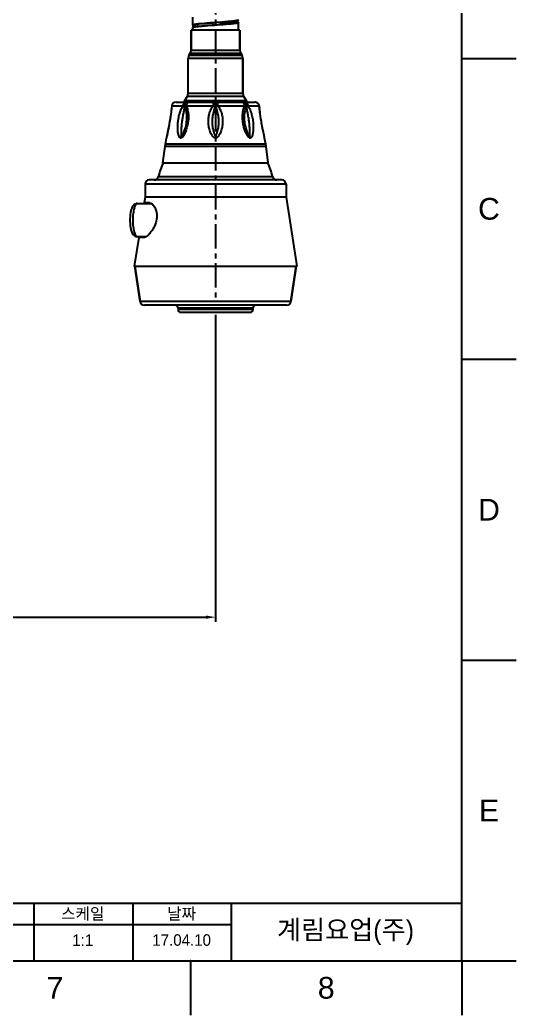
# Model space of a CAD drawing. Header units: millimetres. Extents: x 601 to 1195, y -13 to 407.
# Drawn here: x 1065.7 to 1195, y -13.3 to 246 of the extents above; entities that cross this region are included whole.
import ezdxf

# ---------------------------------------------------------------- set-up
doc = ezdxf.new("R2010")
doc.units = ezdxf.units.MM
doc.header["$LTSCALE"] = 0.1
doc.linetypes.add('CENTERX2', pattern=[101.6, 63.5, -12.7, 12.7, -12.7])
for name, color, linetype in [('02___PRT_ALL_AXES', 7, 'Continuous'), ('CENTER', 1, 'CENTERX2'), ('DIM', 3, 'Continuous'), ('FORM', 7, 'Continuous'), ('TEXT', 2, 'Continuous')]:
    doc.layers.add(name, color=color, linetype=linetype)
doc.styles.get("Standard").update_dxf_attribs({"font": 'arial.ttf'})
doc.dimstyles.new('ISO-25', dxfattribs={"dimtxt": 2.5, "dimasz": 2.5, "dimexe": 1.25, "dimexo": 0.625, "dimtad": 1, "dimlfac": 1.333333, "dimtxsty": 'Standard', "dimcen": 2.5, "dimadec": 0, "dimazin": 0, "dimtfac": 1, "dimtmove": 0, "dimatfit": 3, "dimfxl": 0, "dimarcsym": 0})

# ---------------------------------------------------------------- blocks, each defined once
blk = doc.blocks.new('*D32')
at = {"layer": 'Defpoints', "color": 0}
for p in [(1116.66, 169.79), (990.28, 163.71), (1116.66, 90.39)]:
    blk.add_point(p, dxfattribs=at)
at = {"layer": 'DIM', "color": 0, "lineweight": -2}
for p, q in [((1116.66, 169.16), (1116.66, 89.14)), ((990.28, 163.09), (990.28, 89.14)), ((992.78, 90.39), (1114.16, 90.39))]:
    blk.add_line(p, q, dxfattribs=at)
at = {"layer": 'DIM', "color": 0}
for points in [[(992.78, 90.81), (992.78, 89.97), (990.28, 90.39)], [(1114.16, 90.81), (1114.16, 89.97), (1116.66, 90.39)]]:
    blk.add_solid(points, dxfattribs=at)
at = {"layer": 'DIM', "color": 0, "insert": (1053.47, 92.29), "char_height": 2.5, "attachment_point": 5}
blk.add_mtext('MAX280', dxfattribs=at)

msp = doc.modelspace()

# ---------------------------------------------------------------- linework, layer by layer
for p, q in [((1180.8668, 0.8691), (1180.8668, 392.5863)), ((1180.8668, 235.8994), (1195.0082, 235.8994)), ((1180.8668, 157.556), (1195.0082, 157.556)), ((1180.8668, 79.2126), (1195.0082, 79.2126)), ((615.2102, 0.8691), (1180.8668, 0.8691)), ((1110.1597, 0.8691), (1110.1597, -13.2723)), ((1180.8668, 0.8691), (1195.0082, 0.8691)), ((1180.8668, 0.8691), (1180.8668, -13.2723))]:
    msp.add_line(p, q)
at = {"color": 7, "linetype": 'Continuous'}
for p, q in [((1110.6566, 246.6665), (1110.6566, 244.5844)), ((1110.6574, 244.5918), (1110.6566, 244.5844)), ((1110.6567, 243.8805), (1110.6566, 243.8779)), ((1110.6566, 243.8779), (1110.6566, 243.2852)), ((1110.6611, 244.5548), (1110.7984, 244.4366)), ((1110.7984, 244.4366), (1110.8232, 244.4291)), ((1110.8595, 244.1174), (1110.8521, 244.0385)), ((1111.0012, 244.4722), (1110.8595, 244.1174)), ((1110.902, 244.4297), (1110.9341, 244.4171)), ((1111.2385, 244.1382), (1110.9258, 244.0689)), ((1111.1735, 244.6626), (1111.0012, 244.4722)), ((1113.076, 244.3616), (1112.3096, 244.2842)), ((1112.3705, 244.222), (1112.3372, 244.2185)), ((1116.6562, 244.6495), (1116.1558, 244.612)), ((1116.6506, 245.2812), (1116.1907, 245.2471)), ((1117.9264, 245.3763), (1116.6506, 245.2812)), ((1117.9105, 245.3019), (1116.6562, 245.2072)), ((1117.0876, 244.6071), (1116.6617, 244.5756)), ((1119.4526, 245.4253), (1120.297, 245.5008)), ((1119.5874, 245.4369), (1119.5041, 245.4298)), ((1120.297, 245.5008), (1121.0098, 245.5733)), ((1121.0098, 245.5733), (1121.5886, 245.6433)), ((1121.5886, 245.6433), (1122.0348, 245.7114)), ((1122.0348, 245.7114), (1122.3533, 245.7787)), ((1122.4436, 245.5555), (1122.3413, 245.7762)), ((1122.3533, 245.7787), (1122.5526, 245.849)), ((1122.4683, 245.3467), (1122.4436, 245.5555)), ((1122.5746, 245.3895), (1122.4578, 245.4354)), ((1122.5526, 245.849), (1122.5818, 245.8661)), ((1122.6557, 245.2748), (1122.5746, 245.3895)), ((1122.5818, 245.8661), (1122.6561, 245.9772)), ((1122.6558, 243.2852), (1122.6558, 245.2722)), ((1110.2812, 243.2852), (1110.2812, 238.0621)), ((1123.0312, 243.2852), (1123.0312, 238.0621)), ((1123.7812, 235.9592), (1109.5312, 235.9592)), ((1123.5802, 236.7092), (1109.7321, 236.7092)), ((1110.0802, 237.3121), (1123.2321, 237.3121)), ((1110.2812, 238.0621), (1123.0312, 238.0621)), ((1123.2321, 237.3121), (1123.5802, 236.7092)), ((1123.7812, 235.9592), (1123.7812, 226.8857)), ((1109.3302, 226.1357), (1108.6071, 224.8833)), ((1109.3302, 226.1357), (1123.9821, 226.1357)), ((1109.5312, 226.8857), (1123.7812, 226.8857)), ((1123.9821, 226.1357), (1124.7052, 224.8833)), ((1105.2571, 223.544), (1105.2494, 223.4755)), ((1105.263, 223.5952), (1105.2542, 223.543)), ((1105.2598, 223.5673), (1105.2571, 223.544)), ((1105.263, 223.5952), (1105.2598, 223.5673)), ((1105.263, 223.5952), (1108.2085, 223.5952)), ((1106.3713, 224.5352), (1126.941, 224.5352)), ((1124.7052, 224.8833), (1108.6071, 224.8833)), ((1108.9915, 223.5952), (1116.1025, 223.5952)), ((1117.2098, 223.5952), (1124.3209, 223.5951)), ((1125.1039, 223.5952), (1128.0494, 223.5952)), ((1128.0494, 223.5952), (1128.0582, 223.543)), ((1128.0526, 223.5674), (1128.0494, 223.5952)), ((1128.0552, 223.5443), (1128.0526, 223.5674)), ((1128.0647, 223.4605), (1128.0552, 223.5443)), ((1128.0582, 223.543), (1128.1288, 222.95)), ((1109.0436, 221.8375), (1109.0445, 221.8319)), ((1124.2679, 221.8319), (1124.2687, 221.8375)), ((1103.5815, 213.587), (1103.8507, 215.202)), ((1103.8789, 215.3341), (1103.8506, 215.2015)), ((1103.8589, 215.2459), (1103.8506, 215.2015)), ((1103.966, 215.7553), (1103.8589, 215.2459)), ((1103.861, 215.2561), (1103.8589, 215.2459)), ((1104.1747, 216.7495), (1104.104, 216.4105)), ((1108.2954, 216.6372), (1108.2947, 216.6358)), ((1125.0177, 216.6358), (1125.017, 216.6372)), ((1129.3074, 215.9401), (1129.2247, 216.3329)), ((1129.3316, 215.8255), (1129.3074, 215.9401)), ((1129.4535, 215.2459), (1129.3316, 215.8255)), ((1129.4455, 215.2778), (1129.4374, 215.3159)), ((1129.4618, 215.2015), (1129.4455, 215.2778)), ((1129.4535, 215.2459), (1129.448, 215.2723)), ((1129.4618, 215.2015), (1129.4535, 215.2459)), ((1129.7309, 213.587), (1129.4617, 215.202)), ((1102.9687, 208.7852), (1103.4932, 212.9816)), ((1103.4932, 212.9816), (1103.5815, 213.587)), ((1129.8191, 212.9816), (1103.4932, 212.9816)), ((1129.7309, 213.587), (1103.5815, 213.587)), ((1129.8191, 212.9816), (1129.7309, 213.587)), ((1130.3437, 208.7852), (1129.8191, 212.9816)), ((1102.9687, 208.7852), (1130.3437, 208.7852)), ((1101.8087, 205.1853), (1131.5037, 205.1853)), ((1135.0312, 203.1602), (1098.2812, 203.1602)), ((1098.2812, 203.1602), (1098.2812, 199.7852)), ((1133.9062, 204.2852), (1099.4062, 204.2852)), ((1135.0312, 203.1602), (1135.0312, 199.7852)), ((1094.9226, 197.2092), (1094.8039, 196.931)), ((1095.0569, 197.4515), (1094.9222, 197.2084)), ((1095.2204, 197.6704), (1095.0565, 197.4509)), ((1095.4263, 197.8645), (1095.22, 197.6699)), ((1095.6767, 198.0174), (1095.4259, 197.8642)), ((1096.2027, 198.1352), (1099.9367, 198.1352)), ((1099.4648, 198.2852), (1098.0469, 198.2852)), ((1094.3761, 194.7151), (1094.3476, 194.122)), ((1094.4301, 195.2719), (1094.3759, 194.7124)), ((1094.5049, 195.778), (1094.4298, 195.2697)), ((1094.5949, 196.2238), (1094.5045, 195.7762)), ((1094.6954, 196.6069), (1094.5945, 196.2223)), ((1094.8042, 196.932), (1094.6951, 196.6057)), ((1094.3476, 194.125), (1094.3476, 193.5204)), ((1094.3476, 193.5234), (1094.3761, 192.9303)), ((1094.3759, 192.933), (1094.4301, 192.3735)), ((1094.4298, 192.3757), (1094.5049, 191.8674)), ((1094.5045, 191.8692), (1094.5949, 191.4216)), ((1094.5945, 191.4231), (1094.6954, 191.0385)), ((1094.6951, 191.0397), (1094.8042, 190.7134)), ((1094.8039, 190.7144), (1094.9226, 190.4362)), ((1094.9222, 190.437), (1095.0569, 190.1939)), ((1095.0565, 190.1946), (1095.2204, 189.975)), ((1095.22, 189.9755), (1095.4263, 189.7809)), ((1095.4259, 189.7812), (1095.6767, 189.628)), ((1095.9593, 189.5348), (1096.1889, 189.5116)), ((1098.5644, 189.5102), (1096.2026, 189.5102)), ((1097.9517, 189.2852), (1096.6406, 189.2852)), ((1095.6562, 181.7852), (1097.0139, 172.6203)), ((1137.6562, 181.7852), (1136.2984, 172.6203)), ((1136.2984, 172.6203), (1097.0139, 172.6203)), ((1135.1856, 171.6602), (1098.1268, 171.6602)), ((1126.4062, 170.9102), (1106.9062, 170.9102)), ((1106.9062, 170.9102), (1106.9062, 170.5352)), ((1126.4062, 170.5352), (1106.9062, 170.5352)), ((1125.6562, 169.7852), (1107.6562, 169.7852)), ((1126.4062, 170.9102), (1126.4062, 170.5352))]:
    msp.add_line(p, q, dxfattribs=at)
for points in [[(1110.9258, 244.0689), (1110.7381, 243.9954), (1110.7131, 243.9781)], [(1112.3096, 244.2842), (1111.6967, 244.2097), (1111.2385, 244.1382)], [(1116.1558, 244.612), (1115.0231, 244.5256), (1113.9868, 244.4421), (1113.076, 244.3616)], [(1117.9108, 245.3019), (1118.4843, 245.3464), (1119.4526, 245.4253)], [(1105.2542, 223.543), (1105.1833, 222.9476), (1105.1482, 222.6573), (1105.1066, 222.3195), (1105.0562, 221.9216), (1104.9929, 221.4439), (1104.9104, 220.855), (1104.8001, 220.1258), (1104.7004, 219.5139), (1104.6141, 219.0142), (1104.5381, 218.5933), (1104.4703, 218.2309), (1104.4093, 217.9133), (1104.3539, 217.6314), (1104.3033, 217.3784), (1104.2569, 217.1494), (1104.2142, 216.9408), (1104.1747, 216.7495)], [(1109.0445, 221.8319), (1109.1132, 221.1952), (1109.1236, 220.1738), (1109.0147, 219.0857), (1108.7925, 218.03), (1108.5036, 217.1313), (1108.2947, 216.6358)], [(1125.0177, 216.6358), (1124.8089, 217.131), (1124.5201, 218.0293), (1124.2977, 219.085), (1124.1887, 220.1733), (1124.1991, 221.1948), (1124.2679, 221.8319)], [(1129.2247, 216.3329), (1129.1589, 216.6475), (1129.1223, 216.8237), (1129.083, 217.0148), (1129.0404, 217.2232), (1128.9943, 217.4517), (1128.9441, 217.7039), (1128.8893, 217.9847), (1128.8289, 218.3006), (1128.7619, 218.6606), (1128.687, 219.0781), (1128.602, 219.5728), (1128.5044, 220.1757), (1128.3963, 220.8943), (1128.3159, 221.4699), (1128.254, 221.9385), (1128.2044, 222.3301), (1128.1634, 222.6633), (1128.1288, 222.95)], [(1104.104, 216.4105), (1104.0156, 215.9905), (1103.966, 215.7553)], [(1096.2026, 198.1352), (1095.9592, 198.1106), (1095.6764, 198.0173)], [(1095.6764, 189.6281), (1095.9592, 189.5348), (1096.2026, 189.5102)]]:
    msp.add_lwpolyline(points, dxfattribs=at)
for centre, radius, start, end in [((1111.0214, 243.3073), 0.7037, 110.118077, 112.217642), ((1115.0394, 219.7843), 25.2056, 96.306801, 97.332973), ((1105.0876, 415.1125), 170.294, 274.318376, 274.856264), ((1116.7893, 283.8655), 38.5239, 276.056041, 276.177631), ((1118.5311, 269.364), 23.8511, 275.638543, 276.24787), ((1117.3621, 278.6035), 33.2308, 276.172143, 276.52276), ((1117.7412, 273.8244), 28.9873, 276.457392, 276.799784), ((1118.177, 270.8795), 26.0183, 276.27247, 277.266462), ((1120.4728, 254.5598), 8.9844, 279.09607, 279.451568), ((1122.0573, 246.9196), 1.1763, 287.244641, 288.563659), ((1122.3791, 245.4302), 0.161, 305.177823, 307.777087), ((1122.2393, 246.6368), 0.7977, 288.94848, 291.504926), ((1111.0312, 235.9592), 1.5, 150, 180), ((1108.7812, 238.0621), 1.5, 330, 0), ((1124.5312, 238.0621), 1.5, 180, 210), ((1122.2812, 235.9592), 1.5, 0, 30), ((1108.0312, 226.8857), 1.5, 330, 0), ((1125.2812, 226.8857), 1.5, 180, 210), ((1106.3693, 223.4105), 1.123, 170.534122, 173.222187), ((1106.3714, 223.4102), 1.125, 90.000725, 170.537509), ((1106.3719, 223.4112), 1.1241, 90.028191, 170.580099), ((1109.9062, 224.1333), 1.5, 150, 164.399245), ((1131.817, 220.6907), 7.6349, 161.445708, 171.360819), ((1123.4062, 224.1333), 1.5, 15.600755, 30), ((1126.9405, 223.4082), 1.127, 76.135419, 89.971782), ((1126.941, 223.4101), 1.1251, 19.697433, 89.997455), ((1126.9413, 223.4136), 1.1215, 70.986651, 76.109145), ((1126.9404, 223.4112), 1.1241, 62.306932, 70.984869), ((1126.9394, 223.4099), 1.1257, 55.885027, 62.292144), ((1126.9404, 223.4114), 1.1239, 48.624971, 55.886495), ((1126.9384, 223.4096), 1.1266, 41.487544, 48.609364), ((1126.9395, 223.4105), 1.1252, 35.054406, 41.488546), ((1126.938, 223.4098), 1.1268, 27.450349, 35.042671), ((1126.941, 223.4113), 1.1235, 21.537944, 27.447969), ((1126.9341, 223.4089), 1.1308, 12.890337, 21.52559), ((1126.9388, 223.4096), 1.1273, 9.471971, 19.684386), ((1126.9423, 223.4108), 1.1224, 9.454582, 12.888738), ((1126.9431, 223.4105), 1.123, 6.776984, 9.465875), ((1115.213, 202.4508), 13.6803, 152.382807, 168.469757), ((1118.0994, 202.4508), 13.6803, 11.530243, 27.617193), ((1100.7064, 205.4102), 1.125, 270, 348.469757), ((1132.6059, 205.4102), 1.125, 191.530243, 270), ((1099.4062, 203.1602), 1.125, 90, 180), ((1133.9062, 203.1602), 1.125, 0, 90), ((1098.1268, 172.7852), 1.125, 188.426969, 270), ((1106.1562, 170.9102), 0.75, 0, 83.181098), ((1127.1562, 170.9102), 0.75, 96.818902, 180), ((1135.1856, 172.7852), 1.125, 270, 351.573031), ((1107.6562, 170.5352), 0.75, 180, 270), ((1125.6562, 170.5352), 0.75, 270, 0)]:
    msp.add_arc(centre, radius, start, end, dxfattribs=at)
for points, knots in [([(1110.7553, 243.9588), (1110.741, 243.9529), (1110.7044, 243.9361), (1110.6588, 243.9076), (1110.6567, 243.8805)], [0, 0, 0, 0, 0.3622734, 1, 1, 1, 1]), ([(1110.9689, 244.7283), (1110.8923, 244.7105), (1110.7921, 244.6834), (1110.6654, 244.6275), (1110.6574, 244.5918)], [0, 0, 0, 0, 0.68273596, 1, 1, 1, 1]), ([(1111.0399, 244.6539), (1110.9671, 244.6368), (1110.8782, 244.6116), (1110.7067, 244.5428), (1110.7905, 244.4178), (1110.8746, 244.411), (1110.9299, 244.3948)], [0, 0, 0, 0, 0.3855118, 0.57652799, 0.70292658, 1, 1, 1, 1]), ([(1111.3184, 244.0884), (1111.2605, 244.079), (1111.0794, 244.0471), (1110.8972, 244.0114), (1110.7793, 243.9681)], [0, 0, 0, 0, 0.31823021, 1, 1, 1, 1]), ([(1110.8066, 244.5101), (1110.8065, 244.5031), (1110.8223, 244.4607), (1110.8688, 244.4436), (1110.902, 244.4297)], [0, 0, 0, 0, 0.16267667, 1, 1, 1, 1]), ([(1111.0801, 244.6464), (1111.0103, 244.6289), (1110.9215, 244.607), (1110.8066, 244.5423), (1110.8066, 244.5101)], [0, 0, 0, 0, 0.69080676, 1, 1, 1, 1]), ([(1110.8816, 244.0526), (1110.8723, 244.0495), (1110.8547, 244.0433), (1110.8373, 244.0365), (1110.8291, 244.0331)], [0, 0, 0, 0, 0.52357706, 1, 1, 1, 1]), ([(1112.3912, 244.2928), (1112.0757, 244.2588), (1111.5711, 244.1952), (1111.0643, 244.1137), (1110.8816, 244.0526)], [0, 0, 0, 0, 0.62227564, 1, 1, 1, 1]), ([(1112.2611, 244.9167), (1112.1249, 244.9019), (1111.6927, 244.8514), (1111.2596, 244.7957), (1110.9689, 244.7283)], [0, 0, 0, 0, 0.31458153, 1, 1, 1, 1]), ([(1111.8222, 244.7837), (1111.7431, 244.7735), (1111.4812, 244.7375), (1111.2196, 244.6961), (1111.0399, 244.6539)], [0, 0, 0, 0, 0.30191024, 1, 1, 1, 1]), ([(1112.2699, 244.831), (1112.1437, 244.8165), (1111.7456, 244.7672), (1111.3463, 244.7131), (1111.0801, 244.6464)], [0, 0, 0, 0, 0.31634596, 1, 1, 1, 1]), ([(1112.3372, 244.2185), (1112.2394, 244.2081), (1111.8991, 244.1704), (1111.5592, 244.1275), (1111.3184, 244.0884)], [0, 0, 0, 0, 0.28736197, 1, 1, 1, 1]), ([(1116.1907, 245.2471), (1115.8244, 245.2199), (1114.5137, 245.1213), (1113.2028, 245.019), (1112.2611, 244.9167)], [0, 0, 0, 0, 0.27938054, 1, 1, 1, 1]), ([(1116.6562, 245.2072), (1116.246, 245.1761), (1114.7829, 245.0639), (1113.3191, 244.9512), (1112.2699, 244.831)], [0, 0, 0, 0, 0.28033028, 1, 1, 1, 1]), ([(1116.6562, 245.2072), (1116.2477, 245.1766), (1114.7848, 245.066), (1113.3214, 244.9544), (1112.2705, 244.8373)], [0, 0, 0, 0, 0.27923398, 1, 1, 1, 1]), ([(1116.6617, 244.5756), (1116.266, 244.5463), (1114.8348, 244.4396), (1113.4033, 244.3311), (1112.3705, 244.222)], [0, 0, 0, 0, 0.27645263, 1, 1, 1, 1]), ([(1116.6508, 244.6491), (1116.2572, 244.6196), (1114.8364, 244.5123), (1113.4153, 244.4033), (1112.3912, 244.2928)], [0, 0, 0, 0, 0.27705076, 1, 1, 1, 1]), ([(1121.0013, 245.0211), (1120.6988, 244.9868), (1119.2521, 244.8429), (1117.8022, 244.7364), (1116.6562, 244.6495)], [0, 0, 0, 0, 0.20939056, 1, 1, 1, 1]), ([(1121.0196, 245.0169), (1120.7145, 244.9831), (1119.2616, 244.8413), (1117.8056, 244.7356), (1116.6562, 244.6495)], [0, 0, 0, 0, 0.2103375, 1, 1, 1, 1]), ([(1121.0297, 244.9377), (1120.7514, 244.9076), (1119.4388, 244.7805), (1118.1235, 244.6839), (1117.0876, 244.6071)], [0, 0, 0, 0, 0.21229606, 1, 1, 1, 1]), ([(1120.8745, 245.6282), (1120.4161, 245.5829), (1119.4199, 245.5038), (1118.4278, 245.38), (1117.8907, 245.3395)], [0, 0, 0, 0, 0.46102866, 1, 1, 1, 1]), ([(1120.8536, 245.5566), (1120.7565, 245.5463), (1120.3348, 245.5031), (1119.9125, 245.4649), (1119.5874, 245.4369)], [0, 0, 0, 0, 0.23031572, 1, 1, 1, 1]), ([(1122.3317, 245.1257), (1122.253, 245.1078), (1121.8219, 245.0258), (1121.3856, 244.9761), (1121.0297, 244.9377)], [0, 0, 0, 0, 0.18400953, 1, 1, 1, 1]), ([(1122.4021, 245.8535), (1122.3294, 245.8342), (1121.9079, 245.7452), (1121.4799, 245.6932), (1121.1268, 245.6545)], [0, 0, 0, 0, 0.17474594, 1, 1, 1, 1]), ([(1121.8931, 245.6884), (1121.8381, 245.6796), (1121.5867, 245.6416), (1121.3343, 245.6104), (1121.137, 245.5878)], [0, 0, 0, 0, 0.21909243, 1, 1, 1, 1]), ([(1122.06, 245.1723), (1122.0002, 245.1604), (1121.706, 245.1076), (1121.4095, 245.0693), (1121.1733, 245.0411)], [0, 0, 0, 0, 0.20409616, 1, 1, 1, 1]), ([(1122.2608, 245.2001), (1122.2092, 245.1882), (1121.9466, 245.1345), (1121.681, 245.0975), (1121.4679, 245.0701)], [0, 0, 0, 0, 0.19774103, 1, 1, 1, 1]), ([(1122.406, 245.7962), (1122.3768, 245.7871), (1122.226, 245.7459), (1122.072, 245.718), (1121.9481, 245.6974)], [0, 0, 0, 0, 0.19582987, 1, 1, 1, 1]), ([(1122.4719, 245.2986), (1122.4535, 245.2857), (1122.3224, 245.2231), (1122.1793, 245.1959), (1122.06, 245.1723)], [0, 0, 0, 0, 0.15590246, 1, 1, 1, 1]), ([(1122.5197, 245.2827), (1122.5048, 245.2749), (1122.4214, 245.2388), (1122.3328, 245.2167), (1122.2608, 245.2001)], [0, 0, 0, 0, 0.18484323, 1, 1, 1, 1]), ([(1122.6558, 245.2722), (1122.6558, 245.2358), (1122.5149, 245.1681), (1122.4141, 245.1445), (1122.3317, 245.1257)], [0, 0, 0, 0, 0.30138994, 1, 1, 1, 1]), ([(1122.4868, 245.8251), (1122.4782, 245.8215), (1122.46, 245.8143), (1122.4415, 245.8078), (1122.4318, 245.8045)], [0, 0, 0, 0, 0.47518071, 1, 1, 1, 1]), ([(1122.5058, 245.3465), (1122.5058, 245.3389), (1122.4991, 245.3213), (1122.4857, 245.3092), (1122.4777, 245.303)], [0, 0, 0, 0, 0.43044259, 1, 1, 1, 1]), ([(1122.5422, 245.9552), (1122.5629, 245.9417), (1122.6083, 245.868), (1122.5212, 245.8396), (1122.4868, 245.8251)], [0, 0, 0, 0, 0.39852651, 1, 1, 1, 1]), ([(1122.4909, 245.3784), (1122.4953, 245.3737), (1122.5027, 245.364), (1122.5058, 245.352), (1122.5058, 245.3465)], [0, 0, 0, 0, 0.54349814, 1, 1, 1, 1]), ([(1122.5187, 245.4111), (1122.5452, 245.3974), (1122.6161, 245.3473), (1122.5459, 245.2964), (1122.5197, 245.2827)], [0, 0, 0, 0, 0.50185718, 1, 1, 1, 1]), ([(1122.6376, 245.9776), (1122.6374, 245.9702), (1122.6181, 245.9255), (1122.5679, 245.909), (1122.5317, 245.8946)], [0, 0, 0, 0, 0.15814414, 1, 1, 1, 1]), ([(1105.2494, 223.4755), (1105.1744, 222.8161), (1105.0144, 221.4283), (1104.6971, 219.3259), (1104.2996, 217.2736), (1104.0102, 215.9483), (1103.8789, 215.3341)], [0, 0, 0, 0, 0.24099063, 0.5073324, 0.771923, 1, 1, 1, 1]), ([(1107.2477, 215.4574), (1107.1673, 215.5864), (1107.0503, 215.8821), (1106.9351, 216.35), (1106.8588, 216.8471), (1106.7987, 217.539), (1106.7938, 218.43), (1106.8799, 219.5124), (1107.0522, 220.599), (1107.3114, 221.6679), (1107.6077, 222.5293), (1107.9126, 223.1703), (1108.0987, 223.4659), (1108.2085, 223.5952)], [0, 0, 0, 0, 0.05397711, 0.11149108, 0.17111191, 0.23226644, 0.35796101, 0.48684579, 0.61740785, 0.74807886, 0.87697214, 0.93980997, 1, 1, 1, 1]), ([(1108.9915, 223.5952), (1109.0945, 223.446), (1109.2475, 223.0998), (1109.406, 222.5505), (1109.5154, 221.9669), (1109.6036, 221.1595), (1109.6078, 220.3347), (1109.5346, 219.508), (1109.4406, 218.8864), (1109.3085, 218.2696), (1109.1388, 217.6614), (1108.9316, 217.0663), (1108.6864, 216.4905), (1108.4463, 216.0324), (1108.2263, 215.6918), (1108.0457, 215.4623), (1107.8509, 215.2758), (1107.6481, 215.1864), (1107.4932, 215.215), (1107.3616, 215.2959), (1107.2895, 215.3905), (1107.2477, 215.4574)], [0, 0, 0, 0, 0.05712512, 0.1177785, 0.18026508, 0.24395092, 0.37364756, 0.43935408, 0.5054164, 0.57169943, 0.6380565, 0.70430522, 0.77017889, 0.8351777, 0.86701579, 0.89792605, 0.92690809, 0.95202363, 0.96350854, 0.97513117, 1, 1, 1, 1]), ([(1108.2947, 216.6358), (1108.2551, 216.5511), (1108.1727, 216.3831), (1108.062, 216.1771), (1107.9686, 216.0153), (1107.8962, 215.8956), (1107.8343, 215.7974), (1107.789, 215.7295), (1107.7666, 215.6961), (1107.7518, 215.6772), (1107.7447, 215.665), (1107.725, 215.6527), (1107.7296, 215.6739), (1107.7305, 215.686), (1107.7337, 215.7056), (1107.7377, 215.7291), (1107.744, 215.7679), (1107.7514, 215.8166), (1107.7616, 215.8955), (1107.7715, 215.9953), (1107.7831, 216.1577), (1107.7917, 216.3642), (1107.7977, 216.6156), (1107.8023, 216.8713), (1107.809, 217.2195), (1107.8215, 217.6623), (1107.8481, 218.2007), (1107.9022, 218.9322), (1108.0065, 219.8543), (1108.1872, 220.9567), (1108.3768, 221.8661), (1108.529, 222.5843), (1108.5929, 222.9417), (1108.6131, 223.1201)], [0, 0, 0, 0, 0.03239297, 0.06477005, 0.08094237, 0.09708888, 0.11318841, 0.12121727, 0.12523361, 0.12724948, 0.12926542, 0.13085069, 0.13251795, 0.13414664, 0.13575712, 0.13914721, 0.14252001, 0.14934353, 0.15620972, 0.17006447, 0.18407803, 0.21256242, 0.24160955, 0.27115449, 0.30113787, 0.36222133, 0.42452456, 0.48777878, 0.61619983, 0.74571608, 0.87446091, 0.93782524, 1, 1, 1, 1]), ([(1108.2085, 223.5952), (1108.2241, 223.722), (1108.2857, 223.9639), (1108.4687, 224.2722), (1108.7246, 224.483), (1108.932, 224.5352), (1109.0303, 224.5352)], [0, 0, 0, 0, 0.28314191, 0.54559584, 0.78211634, 1, 1, 1, 1]), ([(1108.2085, 223.5952), (1108.2323, 223.5541), (1108.3468, 223.3796), (1108.4922, 223.2266), (1108.6131, 223.1201)], [0, 0, 0, 0, 0.22749342, 1, 1, 1, 1]), ([(1109.0303, 224.5352), (1108.9962, 224.5352), (1108.9196, 224.5089), (1108.8272, 224.4134), (1108.7469, 224.2716), (1108.6809, 224.0873), (1108.632, 223.869), (1108.5928, 223.5434), (1108.5957, 223.2894), (1108.6131, 223.1201)], [0, 0, 0, 0, 0.06509062, 0.14590687, 0.24903848, 0.37439181, 0.51832499, 0.67520092, 1, 1, 1, 1]), ([(1108.6131, 223.1201), (1108.6251, 223.1238), (1108.6637, 223.1341), (1108.7094, 223.1347), (1108.7334, 223.1201)], [0, 0, 0, 0, 0.30940744, 1, 1, 1, 1]), ([(1109.7371, 224.5352), (1109.5792, 224.5352), (1109.2537, 224.452), (1108.8792, 224.1121), (1108.6821, 223.6353), (1108.6927, 223.2854), (1108.7334, 223.1201)], [0, 0, 0, 0, 0.23970845, 0.48648382, 0.74163868, 1, 1, 1, 1]), ([(1108.9915, 223.5952), (1108.9576, 223.5571), (1108.8444, 223.4163), (1108.7569, 223.2484), (1108.7334, 223.1201)], [0, 0, 0, 0, 0.28080927, 1, 1, 1, 1]), ([(1108.7334, 223.1201), (1108.7687, 223.015), (1108.9002, 222.5949), (1108.9939, 222.1631), (1109.0436, 221.8375)], [0, 0, 0, 0, 0.25187595, 1, 1, 1, 1]), ([(1109.7371, 224.5352), (1109.6474, 224.5352), (1109.4549, 224.4806), (1109.2244, 224.2676), (1109.0605, 223.9606), (1109.0056, 223.7214), (1108.9915, 223.5952)], [0, 0, 0, 0, 0.20720895, 0.4398285, 0.70662806, 1, 1, 1, 1]), ([(1116.6562, 215.2015), (1116.5584, 215.2015), (1116.3618, 215.2543), (1116.1217, 215.4271), (1115.9198, 215.6402), (1115.6887, 215.9536), (1115.4519, 216.3789), (1115.227, 216.9159), (1115.052, 217.4711), (1114.8793, 218.2279), (1114.7716, 219.1972), (1114.81, 220.369), (1115.0178, 221.5262), (1115.3412, 222.4572), (1115.715, 223.1477), (1115.9579, 223.4625), (1116.1025, 223.5952)], [0, 0, 0, 0, 0.03136229, 0.06271289, 0.09397843, 0.12517064, 0.18737921, 0.2495129, 0.31163399, 0.37378934, 0.49825265, 0.62315244, 0.74847844, 0.87410372, 0.93706296, 1, 1, 1, 1]), ([(1116.6562, 215.6568), (1116.6471, 215.6568), (1116.6394, 215.6802), (1116.6262, 215.7099), (1116.6114, 215.7538), (1116.5935, 215.8042), (1116.5691, 215.8732), (1116.5379, 215.96), (1116.5, 216.0652), (1116.4618, 216.1716), (1116.411, 216.3154), (1116.3488, 216.4975), (1116.278, 216.719), (1116.2117, 216.9436), (1116.1504, 217.1712), (1116.0761, 217.4784), (1115.9977, 217.8678), (1115.9282, 218.3412), (1115.8838, 218.8199), (1115.8583, 219.4638), (1115.8902, 220.2738), (1116.0295, 221.24), (1116.2627, 222.191), (1116.4724, 222.8093), (1116.5711, 223.1201)], [0, 0, 0, 0, 0.00354257, 0.0070113, 0.01399699, 0.02105815, 0.02818387, 0.04261064, 0.05723136, 0.07200764, 0.0869104, 0.11701114, 0.147409, 0.17802661, 0.20881382, 0.23973707, 0.30190022, 0.36440441, 0.42718765, 0.49021376, 0.61685882, 0.74423602, 0.87218594, 1, 1, 1, 1]), ([(1116.1025, 223.5952), (1116.1035, 223.7187), (1116.1064, 223.8965), (1116.1137, 224.121), (1116.1202, 224.2598), (1116.1277, 224.3729), (1116.1354, 224.4553), (1116.1435, 224.5064), (1116.1497, 224.5283), (1116.1542, 224.5352), (1116.1564, 224.5352)], [0, 0, 0, 0, 0.39239045, 0.56437368, 0.71307293, 0.83389597, 0.92321724, 0.97852702, 0.99315761, 1, 1, 1, 1]), ([(1116.1025, 223.5952), (1116.1436, 223.5557), (1116.3027, 223.4003), (1116.4583, 223.2412), (1116.5711, 223.1201)], [0, 0, 0, 0, 0.25602196, 1, 1, 1, 1]), ([(1116.1564, 224.5352), (1116.1903, 224.5352), (1116.2666, 224.5089), (1116.3584, 224.4133), (1116.4381, 224.2715), (1116.5037, 224.0872), (1116.5523, 223.869), (1116.5912, 223.5434), (1116.5883, 223.2894), (1116.5711, 223.1201)], [0, 0, 0, 0, 0.06481865, 0.14544357, 0.24849769, 0.37387216, 0.51789337, 0.67490003, 1, 1, 1, 1]), ([(1117.2098, 223.5952), (1117.3545, 223.4625), (1117.5973, 223.1476), (1117.9712, 222.4573), (1118.2946, 221.5262), (1118.5024, 220.369), (1118.5407, 219.1972), (1118.4331, 218.2279), (1118.2604, 217.471), (1118.0854, 216.9159), (1117.8604, 216.3789), (1117.6236, 215.9536), (1117.3926, 215.6402), (1117.1907, 215.4271), (1116.9505, 215.2543), (1116.754, 215.2015), (1116.6562, 215.2015)], [0, 0, 0, 0, 0.06293541, 0.12589538, 0.25152345, 0.37685067, 0.50174886, 0.62621272, 0.68836853, 0.75048936, 0.81262304, 0.87483181, 0.90602391, 0.93728939, 0.96863898, 1, 1, 1, 1]), ([(1116.7413, 223.1201), (1116.84, 222.8093), (1117.0497, 222.191), (1117.2829, 221.24), (1117.4221, 220.2738), (1117.4541, 219.4638), (1117.4286, 218.8199), (1117.3842, 218.3412), (1117.3147, 217.8678), (1117.2363, 217.4784), (1117.1619, 217.1711), (1117.1007, 216.9436), (1117.0344, 216.719), (1116.9636, 216.4975), (1116.9014, 216.3154), (1116.8506, 216.1716), (1116.8124, 216.0652), (1116.7744, 215.96), (1116.7432, 215.8732), (1116.7189, 215.8042), (1116.701, 215.7538), (1116.6862, 215.7099), (1116.673, 215.6802), (1116.6652, 215.6568), (1116.6562, 215.6568)], [0, 0, 0, 0, 0.12781433, 0.25576559, 0.38314348, 0.50978728, 0.57281315, 0.63559658, 0.69810106, 0.76026422, 0.79118737, 0.82197454, 0.85259215, 0.88299008, 0.91309084, 0.9279936, 0.9427699, 0.95739057, 0.97181726, 0.9789435, 0.98600202, 0.99298675, 0.99646795, 1, 1, 1, 1]), ([(1117.156, 224.5352), (1117.1221, 224.5352), (1117.0458, 224.5089), (1116.954, 224.4133), (1116.8742, 224.2715), (1116.8087, 224.0872), (1116.7601, 223.869), (1116.7211, 223.5434), (1116.7241, 223.2894), (1116.7413, 223.1201)], [0, 0, 0, 0, 0.06481877, 0.14544294, 0.24849656, 0.37387111, 0.51789257, 0.67489953, 1, 1, 1, 1]), ([(1117.2098, 223.5952), (1117.1688, 223.5557), (1117.0096, 223.4003), (1116.8541, 223.2412), (1116.7413, 223.1201)], [0, 0, 0, 0, 0.25602195, 1, 1, 1, 1]), ([(1117.156, 224.5352), (1117.1581, 224.5352), (1117.1627, 224.5283), (1117.1689, 224.5064), (1117.177, 224.4553), (1117.1847, 224.3729), (1117.1922, 224.2598), (1117.1987, 224.121), (1117.206, 223.8965), (1117.2088, 223.7187), (1117.2098, 223.5952)], [0, 0, 0, 0, 0.00684239, 0.02147298, 0.07678276, 0.16610403, 0.28692707, 0.43562632, 0.60760955, 1, 1, 1, 1]), ([(1123.5753, 224.5352), (1123.7332, 224.5352), (1124.0586, 224.452), (1124.4332, 224.1121), (1124.6303, 223.6353), (1124.6197, 223.2854), (1124.579, 223.1201)], [0, 0, 0, 0, 0.23970799, 0.48648374, 0.74163867, 1, 1, 1, 1]), ([(1124.3209, 223.5951), (1124.3068, 223.7214), (1124.2519, 223.9606), (1124.088, 224.2676), (1123.8575, 224.4806), (1123.665, 224.5352), (1123.5753, 224.5352)], [0, 0, 0, 0, 0.29337219, 0.56017234, 0.7927919, 1, 1, 1, 1]), ([(1125.1542, 215.6076), (1125.049, 215.7442), (1124.8609, 216.0398), (1124.5376, 216.669), (1124.211, 217.5043), (1123.9276, 218.5443), (1123.7542, 219.6052), (1123.6938, 220.6678), (1123.75, 221.7109), (1123.8986, 222.5527), (1124.0969, 223.1783), (1124.2333, 223.4683), (1124.3209, 223.5951)], [0, 0, 0, 0, 0.0619115, 0.12534349, 0.25387702, 0.38302678, 0.5117149, 0.63914079, 0.76442391, 0.88612125, 0.94466759, 1, 1, 1, 1]), ([(1124.2821, 224.5352), (1124.3162, 224.5352), (1124.3928, 224.5089), (1124.4852, 224.4134), (1124.5655, 224.2716), (1124.6315, 224.0873), (1124.6804, 223.869), (1124.7196, 223.5434), (1124.7166, 223.2894), (1124.6993, 223.1201)], [0, 0, 0, 0, 0.06508898, 0.14590552, 0.24903774, 0.37439132, 0.51832468, 0.67520073, 1, 1, 1, 1]), ([(1124.2821, 224.5352), (1124.3804, 224.5352), (1124.5878, 224.483), (1124.8437, 224.2722), (1125.0267, 223.9639), (1125.0883, 223.722), (1125.1039, 223.5952)], [0, 0, 0, 0, 0.21788366, 0.45440416, 0.71685809, 1, 1, 1, 1]), ([(1124.3209, 223.5952), (1124.3547, 223.5571), (1124.468, 223.4163), (1124.5555, 223.2484), (1124.579, 223.1201)], [0, 0, 0, 0, 0.28081195, 1, 1, 1, 1]), ([(1124.579, 223.1201), (1124.5858, 223.1243), (1124.6246, 223.1395), (1124.6679, 223.1298), (1124.6993, 223.1201)], [0, 0, 0, 0, 0.19584178, 1, 1, 1, 1]), ([(1125.1039, 223.5952), (1125.0801, 223.5541), (1124.9655, 223.3796), (1124.8202, 223.2266), (1124.6993, 223.1201)], [0, 0, 0, 0, 0.22748612, 1, 1, 1, 1]), ([(1124.6993, 223.1201), (1124.7195, 222.9417), (1124.7834, 222.5844), (1124.9355, 221.8662), (1125.1252, 220.9567), (1125.3059, 219.8544), (1125.4102, 218.9323), (1125.4643, 218.2007), (1125.4909, 217.6624), (1125.5034, 217.2196), (1125.5101, 216.8714), (1125.5147, 216.6156), (1125.5207, 216.3642), (1125.5293, 216.1578), (1125.5409, 215.9954), (1125.5508, 215.8956), (1125.5609, 215.8167), (1125.5684, 215.768), (1125.5746, 215.7293), (1125.5788, 215.7055), (1125.5817, 215.6863), (1125.583, 215.6734), (1125.5857, 215.661), (1125.5769, 215.656), (1125.571, 215.663), (1125.5657, 215.6697), (1125.5584, 215.6799), (1125.5458, 215.696), (1125.5232, 215.7297), (1125.4782, 215.7972), (1125.4161, 215.8957), (1125.3438, 216.0153), (1125.2504, 216.1771), (1125.1396, 216.383), (1125.0573, 216.5511), (1125.0177, 216.6358)], [0, 0, 0, 0, 0.06217955, 0.12554948, 0.25430634, 0.38383384, 0.51226613, 0.57552594, 0.63783479, 0.69892339, 0.72890937, 0.75845702, 0.78750687, 0.81599394, 0.83000884, 0.84386496, 0.85073201, 0.85755256, 0.86093719, 0.86429575, 0.86594601, 0.86757095, 0.86905057, 0.86962144, 0.87047552, 0.87166343, 0.87280718, 0.87474906, 0.87878176, 0.88680105, 0.90290275, 0.91905053, 0.93522424, 0.96760419, 1, 1, 1, 1]), ([(1125.1039, 223.5952), (1125.2325, 223.444), (1125.4438, 223.0926), (1125.6966, 222.5292), (1125.9088, 221.9319), (1126.1455, 221.11), (1126.3613, 220.0608), (1126.4814, 219.0008), (1126.5158, 218.1592), (1126.5087, 217.541), (1126.4656, 216.9377), (1126.3945, 216.4485), (1126.3097, 216.0732), (1126.2304, 215.807), (1126.1292, 215.5599), (1126.0016, 215.3458), (1125.8405, 215.2124), (1125.6836, 215.1951), (1125.5652, 215.2289), (1125.4528, 215.2963), (1125.3088, 215.4187), (1125.2142, 215.5296), (1125.1542, 215.6076)], [0, 0, 0, 0, 0.06192321, 0.1267023, 0.19275366, 0.25948297, 0.39351883, 0.52647851, 0.59190997, 0.65628041, 0.71929395, 0.7805466, 0.81031474, 0.83929513, 0.86717047, 0.89333293, 0.91702013, 0.92868677, 0.94116682, 0.9547746, 0.96929858, 1, 1, 1, 1]), ([(1129.4374, 215.3159), (1129.3069, 215.9266), (1129.018, 217.2491), (1128.6198, 219.2998), (1128.3008, 221.4067), (1128.1399, 222.7985), (1128.0647, 223.4605)], [0, 0, 0, 0, 0.22669992, 0.49142396, 0.75815948, 1, 1, 1, 1]), ([(1096.2042, 198.1352), (1096.1716, 198.1352), (1096.1003, 198.1182), (1096.0011, 198.0511), (1095.9034, 197.9457), (1095.7629, 197.7366), (1095.6013, 197.3776), (1095.4336, 196.8452), (1095.2902, 196.1974), (1095.18, 195.4586), (1095.1108, 194.6567), (1095.0871, 193.8226), (1095.1108, 192.9885), (1095.1801, 192.1867), (1095.2902, 191.4481), (1095.4336, 190.8003), (1095.6013, 190.2679), (1095.7629, 189.9088), (1095.9034, 189.6997), (1096.0011, 189.5943), (1096.1002, 189.5272), (1096.1716, 189.5102), (1096.2042, 189.5102)], [0, 0, 0, 0, 0.01060887, 0.02309513, 0.03843731, 0.0570944, 0.10477774, 0.16579242, 0.23843123, 0.32029309, 0.40853028, 0.50001721, 0.5914977, 0.6797195, 0.76156755, 0.83419962, 0.89521472, 0.9429001, 0.96155824, 0.97690163, 0.98938973, 1, 1, 1, 1]), ([(1099.4648, 198.2852), (1099.5922, 198.2852), (1099.8716, 198.2129), (1100.2538, 197.9429), (1100.6179, 197.5226), (1100.9436, 196.9541), (1101.2001, 196.2453), (1101.4051, 195.1067), (1101.2788, 193.5678), (1100.6382, 191.898), (1099.8779, 190.7302), (1099.2279, 190.0113), (1098.7801, 189.6233), (1098.3646, 189.3668), (1098.0782, 189.2852), (1097.9517, 189.2852)], [0, 0, 0, 0, 0.03441112, 0.0753183, 0.12483341, 0.18356096, 0.25139177, 0.32751947, 0.49478277, 0.66054729, 0.80631425, 0.86852198, 0.92201268, 0.96579633, 1, 1, 1, 1])]:
    msp.add_open_spline(points, degree=3, knots=knots, dxfattribs=at)
for points in [[(1122.3929, 245.4588), (1122.4359, 245.446), (1122.4789, 245.4318), (1122.5187, 245.4111)], [(1122.4983, 245.8823), (1122.4666, 245.8714), (1122.4344, 245.8621), (1122.4021, 245.8535)], [(1116.5711, 223.1201), (1116.6256, 223.1359), (1116.6868, 223.1359), (1116.7413, 223.1201)]]:
    msp.add_open_spline(points, degree=3, dxfattribs=at)
for p in [(1180.8668, 235.8994), (1180.8668, 157.556), (1180.8668, 79.2126), (1110.1597, 0.8691)]:
    msp.add_point(p)
at = {"layer": '02___PRT_ALL_AXES', "color": 7, "linetype": 'Continuous'}
for p, q in [((1123.0312, 243.2852), (1110.2812, 243.2852)), ((1110.2812, 238.0621), (1110.2812, 243.2852)), ((1123.0312, 238.0621), (1123.0312, 243.2852)), ((1109.5312, 226.8857), (1109.5312, 235.9592)), ((1109.7321, 236.7092), (1110.0802, 237.3121)), ((1123.5802, 236.7092), (1123.2321, 237.3121)), ((1123.7812, 226.8857), (1123.7812, 235.9592)), ((1108.6071, 224.8833), (1109.3302, 226.1357)), ((1124.7052, 224.8833), (1123.9821, 226.1357)), ((1098.2812, 203.1602), (1098.2812, 199.7852)), ((1135.0312, 203.1602), (1135.0312, 199.7852)), ((1098.2812, 199.7852), (1098.0468, 198.2852)), ((1135.0312, 199.7852), (1098.2812, 199.7852)), ((1135.0312, 199.7852), (1137.8437, 181.7852)), ((1096.6406, 189.2852), (1095.4687, 181.7852)), ((1095.4688, 181.7852), (1137.8436, 181.7852)), ((1097.0139, 172.6203), (1095.6562, 181.7852)), ((1136.2984, 172.6203), (1137.6562, 181.7852)), ((1106.9062, 170.9102), (1106.9062, 170.5352)), ((1126.4062, 170.9102), (1126.4062, 170.5352))]:
    msp.add_line(p, q, dxfattribs=at)
for centre, start, end in [((1115.213, 202.4508), 152.372713, 168.469757), ((1118.0994, 202.4508), 11.530243, 27.627287)]:
    msp.add_arc(centre, 13.6803, start, end, dxfattribs=at)
at = {"layer": 'CENTER'}
msp.add_line((1116.6562, 253.7136), (1116.6562, 172.7136), dxfattribs=at)
at = {"layer": 'FORM'}
for p, q in [((1017.7878, 15.8691), (1180.8668, 15.8691)), ((1069.3273, 15.8691), (1069.3273, 0.8691)), ((1095.097, 15.8691), (1095.097, 0.8691)), ((1120.8668, 0.8691), (1120.8668, 15.8691)), ((1120.8668, 0.8691), (1120.8668, 15.8691)), ((1017.7878, 10.3691), (1120.8668, 10.3691))]:
    msp.add_line(p, q, dxfattribs=at)

# ---------------------------------------------------------------- texts
at = {"char_height": 5.6566, "attachment_point": 5}
for s, width, insert in [('C', 10, (1187.9375, 196.7277)), ('D', 10, (1187.9375, 118.3843)), ('E', 10, (1187.9375, 40.0408)), ('7', 50, (1074.8062, -6.2016)), ('8', 50, (1145.5132, -6.2016))]:
    msp.add_mtext_dynamic_manual_height_columns(s, width=width, gutter_width=12.5, heights=[0], dxfattribs=dict(at, insert=insert))
at = {"layer": 'TEXT', "linetype": 'CENTERX2', "attachment_point": 5}
for s, insert, char_height in [('{\\fHYGothic-Medium|b0|i0|c129|p18;스케일}', (1082.0585, 12.9738), 3), ('{\\fHYGothic-Medium|b0|i0|c129|p18;날짜}', (1107.8282, 12.9738), 3), ('{\\fHYGothic-Medium|b0|i0|c129|p18;계림요업(주)}', (1150.5411, 8.1987), 5), ('{\\fHYGothic-Medium|b0|i0|c129|p18;17.04.10}', (1107.8282, 6.2628), 3), ('{\\fHYGothic-Medium|b0|i0|c129|p18;1:1}', (1082.0585, 6.2628), 3)]:
    msp.add_mtext_dynamic_manual_height_columns(s, width=60, gutter_width=12.5, heights=[0], dxfattribs=dict(at, insert=insert, char_height=char_height))

# ---------------------------------------------------------------- dimensions: what is measured, and where the dimension line sits
at = {"layer": 'DIM'}
dim = msp.add_linear_dim(base=(1116.6562, 90.3899), p1=(990.2812, 163.7136), p2=(1116.6562, 169.7852), text='MAX280', dimstyle='ISO-25', dxfattribs=at)
dim.commit()
dim.dimension.update_dxf_attribs({"geometry": '*D32', "text_midpoint": (1053.4687, 92.2914)})

doc.saveas('drawing.dxf')
